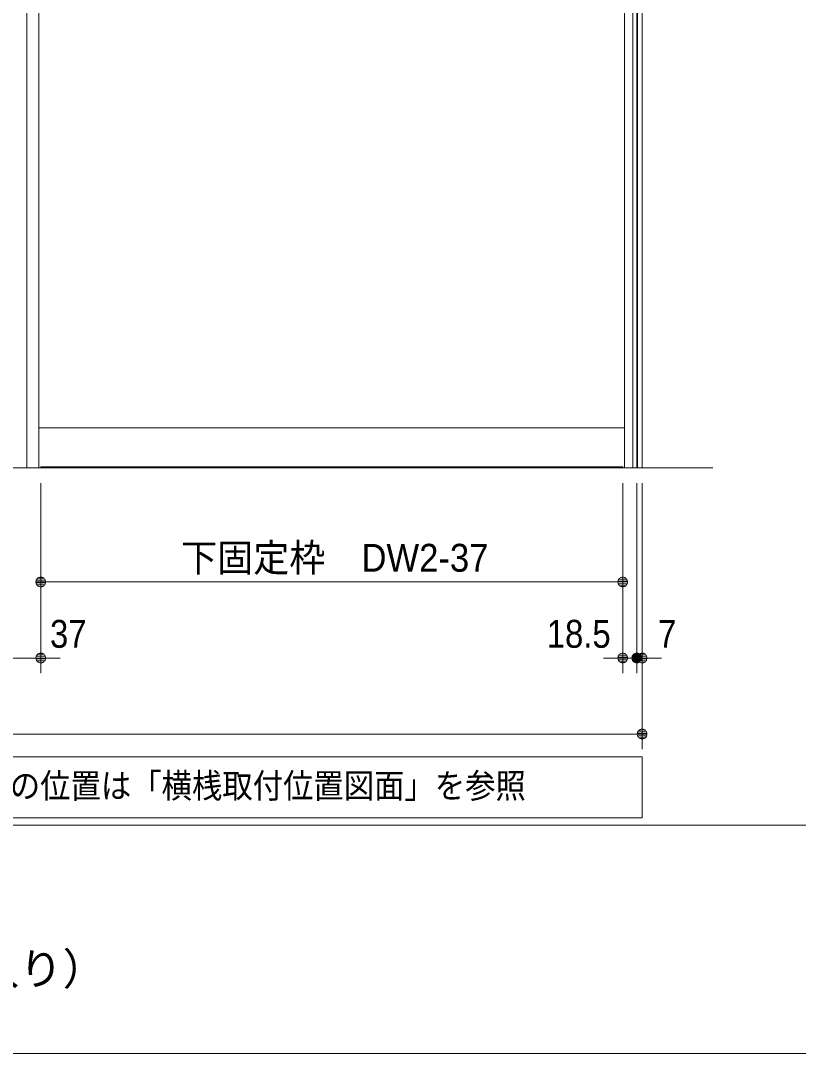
# Model space of a CAD drawing. Units: millimetres, scale not verified. Extents: x -6062 to 6062, y -3045 to 3045.
# Drawn here: x -2330 to -1307, y -2770 to -1412 of the extents above; entities that cross this region are included whole.
import ezdxf
from ezdxf.enums import TextEntityAlignment as Align

# ---------------------------------------------------------------- set-up
doc = ezdxf.new("R2010")
doc.units = ezdxf.units.MM
doc.header["$LTSCALE"] = 20
for name, color, linetype, lineweight in [('0-0_2寸法-2', 7, 'Continuous', 9), ('0-1_0', 7, 'Continuous', 9), ('0-2_2寸法-1', 7, 'Continuous', 9), ('0-3_2寸法-3', 7, 'Continuous', 9), ('0-4_3一般', 7, 'Continuous', 9), ('0-5_1図面枠', 7, 'Continuous', 9)]:
    doc.layers.add(name, color=color, linetype=linetype, lineweight=lineweight)
doc.styles.add('ＭＳ ゴシック', font='')
doc.styles.add('ＭＳ Ｐゴシック', font='')
doc.styles.get('ＭＳ ゴシック').set_extended_font_data('MS Gothic')
doc.styles.get('ＭＳ Ｐゴシック').set_extended_font_data('MS PGothic')

# ---------------------------------------------------------------- blocks, each defined once
blk = doc.blocks.new('_Dot')
at = {"layer": '0-1_0'}
for p, q in [((-10, 0), (-20, 0)), ((9.78, 2), (-9.78, 2)), ((7.99, 6), (-7.99, 6)), ((9.16, -3.98), (-9.16, -3.98)), ((6, -7.98), (-6, -7.98))]:
    blk.add_line(p, q, dxfattribs=at)
for points in [[(10, 0), (9.92, 1.25), (9.69, 2.49), (9.3, 3.68), (8.76, 4.82), (8.09, 5.88), (7.29, 6.85), (6.37, 7.71), (5.36, 8.44), (4.26, 9.05), (3.09, 9.51), (1.87, 9.82), (0.63, 9.98), (-0.63, 9.98), (-1.87, 9.82), (-3.09, 9.51), (-4.26, 9.05), (-5.36, 8.44), (-6.37, 7.71), (-7.29, 6.85), (-8.09, 5.88), (-8.76, 4.82), (-9.3, 3.68), (-9.69, 2.49), (-9.92, 1.25), (-10, 0), (0, 0)], [(-10, 0), (-9.92, -1.25), (-9.69, -2.49), (-9.3, -3.68), (-8.76, -4.82), (-8.09, -5.88), (-7.29, -6.85), (-6.37, -7.71), (-5.36, -8.44), (-4.26, -9.05), (-3.09, -9.51), (-1.87, -9.82), (-0.63, -9.98), (0.63, -9.98), (1.87, -9.82), (3.09, -9.51), (4.26, -9.05), (5.36, -8.44), (6.37, -7.71), (7.29, -6.85), (8.09, -5.88), (8.76, -4.82), (9.3, -3.68), (9.69, -2.49), (9.92, -1.25), (10, 0), (0, 0)]]:
    blk.add_lwpolyline(points, close=True, dxfattribs=at)
blk = doc.blocks.new('グループ-11')
at = {"layer": '0-4_3一般'}
for p, q in [((5360, 7000), (5360, -40000)), ((-60560, -40000), (7360, -40000))]:
    blk.add_line(p, q, dxfattribs=at)
blk = doc.blocks.new('グループ-12')
at = {"layer": '0-4_3一般'}
for p, q in [((-10700, -40000), (-10700, 6840)), ((-10380, -40000), (-10380, 6840)), ((5040, 6840), (5040, -40000)), ((5360, 6840), (5360, -40000)), ((-10380, -38940), (5040, -38940)), ((-26760, -40000), (-10700, -40000)), ((-10700, -40000), (5360, -40000))]:
    blk.add_line(p, q, dxfattribs=at)
blk.add_lwpolyline([(-26760, 6840), (-10700, 6840), (-10700, -40000)], dxfattribs=at)
blk.add_lwpolyline([(4990, -39970), (-10330, -39970), (-10330, -40000), (4990, -40000)], close=True, dxfattribs=at)
blk.add_blockref('グループ-11', (0, 0), dxfattribs=at)
blk = doc.blocks.new('グループ-23')
at = {"layer": '0-4_3一般'}
for p, q in [((5260, -40000), (5260, 7000)), ((5380, 7000), (5380, -40000)), ((5500, 7000), (5500, -40000)), ((5500, -40000), (5260, -40000))]:
    blk.add_line(p, q, dxfattribs=at)
blk = doc.blocks.new('グループ-97')
at = {"layer": '0-5_1図面枠'}
blk.add_line((-80000, -49400), (80000, -49400), dxfattribs=at)
blk.add_lwpolyline([(-80000, 55400), (80000, 55400), (80000, -55400), (-80000, -55400)], close=True, dxfattribs=at)
blk = doc.blocks.new('図面枠')
at = {"layer": '0-5_1図面枠'}
blk.add_blockref('グループ-97', (0, 0), dxfattribs=at)

msp = doc.modelspace()

# ---------------------------------------------------------------- linework, layer by layer
at = {"layer": '0-0_2寸法-2'}
for p, q in [((-2304, -2020), (-2304, -2270)), ((-1538, -2020), (-1538, -2270)), ((-1519.5, -2020), (-1519.5, -2270)), ((-1519.5, -2020), (-1519.5, -2270)), ((-1512.5, -2020), (-1512.5, -2270)), ((-2304, -2250), (-2341, -2250)), ((-2291.29, -2250), (-2278.58, -2250)), ((-1550.71, -2250), (-1563.42, -2250)), ((-1532.21, -2250), (-1544.92, -2250)), ((-1538, -2250), (-1519.5, -2250)), ((-1519.5, -2250), (-1512.5, -2250)), ((-1506.79, -2250), (-1494.08, -2250)), ((-1499.79, -2250), (-1487.08, -2250))]:
    msp.add_line(p, q, dxfattribs=at)
at = {"layer": '0-2_2寸法-1'}
for p, q in [((-2304, -2020), (-2304, -2170)), ((-1538, -2020), (-1538, -2170)), ((-1550.71, -2150), (-2291.29, -2150)), ((-1512.5, -2270), (-1512.5, -2370)), ((-4709.79, -2350), (-1525.21, -2350))]:
    msp.add_line(p, q, dxfattribs=at)
at = {"layer": '0-3_2寸法-3'}
msp.add_lwpolyline([(-2512.5, -2380), (-1512.5, -2380), (-1512.5, -2460), (-2512.5, -2460)], close=True, dxfattribs=at)

# ---------------------------------------------------------------- block references
at = {"layer": '0-0_2寸法-2', "xscale": 0.6356201, "yscale": 0.6356201, "rotation": 180}
for p in [(-2304, -2250), (-1519.5, -2250), (-1512.5, -2250)]:
    msp.add_blockref('_Dot', p, dxfattribs=at)
at = {"layer": '0-0_2寸法-2', "xscale": 0.6356201, "yscale": 0.6356201}
for p in [(-1538, -2250), (-1519.5, -2250)]:
    msp.add_blockref('_Dot', p, dxfattribs=at)
at = {"layer": '0-2_2寸法-1', "xscale": 0.6356201, "yscale": 0.6356201, "rotation": 180}
msp.add_blockref('_Dot', (-2304, -2150), dxfattribs=at)
at = {"layer": '0-2_2寸法-1', "xscale": 0.6356201, "yscale": 0.6356201}
for p in [(-1538, -2150), (-1512.5, -2350)]:
    msp.add_blockref('_Dot', p, dxfattribs=at)
at = {"layer": '0-4_3一般', "xscale": 0.05, "yscale": 0.05}
for name in ['グループ-12', 'グループ-23']:
    msp.add_blockref(name, (-1787.5, 0), dxfattribs=at)
at = {"layer": '0-5_1図面枠', "xscale": 0.05, "yscale": 0.05}
msp.add_blockref('図面枠', (-1787.5, 0), dxfattribs=at)

# ---------------------------------------------------------------- texts
at = {"layer": '0-0_2寸法-2', "style": 'ＭＳ Ｐゴシック', "width": 0.9}
for s, height, p in [('37', 36.66, (-2291.8, -2247.52)), ('18.5', 36.69, (-1637.96, -2247.52)), ('7', 36.66, (-1491.4, -2247.52))]:
    msp.add_text(s, height=height, dxfattribs=at).set_placement(p, align=Align.BOTTOM_LEFT)
at = {"layer": '0-2_2寸法-1', "style": 'ＭＳ Ｐゴシック', "width": 0.95}
msp.add_text('下固定枠\u3000DW2-37', height=36.66, dxfattribs=at).set_placement((-2119.37, -2147.47), align=Align.BOTTOM_LEFT)
at = {"layer": '0-3_2寸法-3', "style": 'ＭＳ ゴシック', "width": 0.9}
msp.add_text('横桟の位置は「横桟取付位置図面」を参照', height=32.55, dxfattribs=at).set_placement((-2424.68, -2444.03), align=Align.BOTTOM_LEFT)
at = {"layer": '0-5_1図面枠', "style": 'ＭＳ ゴシック'}
msp.add_text('1枚引き込み＋FIX3連タイプ 特寸\u3000右勝手R\u3000枠有（横桟入り）', height=41.84, dxfattribs=at).set_placement((-3844.15, -2692.37), align=Align.BOTTOM_LEFT)

doc.saveas('drawing.dxf')
